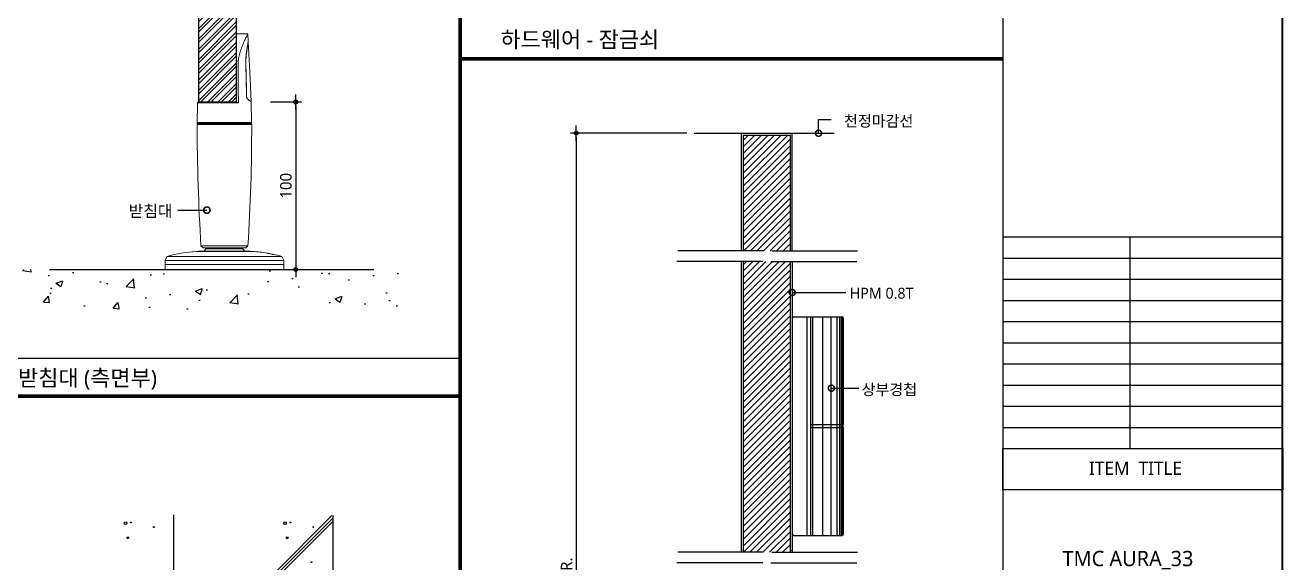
# Model space of a CAD drawing. Extents: x -256 to 8104, y -176 to 5714.
# Drawn here: x 4694 to 7984, y 2333 to 3740 of the extents above; entities that cross this region are included whole.
import ezdxf
from ezdxf.enums import TextEntityAlignment as Align

# ---------------------------------------------------------------- set-up
doc = ezdxf.new("R2010")
doc.units = 0
doc.header["$LTSCALE"] = 30
doc.linetypes.add('CEN', pattern=[62, 60, -1, 0, -1])
doc.layers.get('0').update_dxf_attribs({"linetype": 'CONTINUOUS'})
doc.layers.get('DEFPOINTS').update_dxf_attribs({"linetype": 'CONTINUOUS'})
for name, color, linetype in [('C', 2, 'CONTINUOUS'), ('curior-0Line', 252, 'CONTINUOUS'), ('DIM', 7, 'CONTINUOUS'), ('FIN', 5, 'CONTINUOUS'), ('HAT', 8, 'CONTINUOUS'), ('TIT', 3, 'CONTINUOUS'), ('문자', 3, 'CONTINUOUS'), ('부자재', 4, 'CONTINUOUS'), ('중심선', 1, 'CEN'), ('치수', 1, 'CONTINUOUS'), ('판넬', 2, 'CONTINUOUS'), ('해치', 8, 'CONTINUOUS')]:
    doc.layers.add(name, color=color, linetype=linetype)
doc.styles.add('돋움', font='malgun.ttf')
doc.dimstyles.new('10', dxfattribs={"dimscale": 10, "dimtxt": 3, "dimasz": 1, "dimexe": 1.5, "dimexo": 2, "dimgap": 1, "dimtad": 1, "dimdec": 0, "dimlunit": 6, "dimtxsty": '돋움', "dimblk": 'DIMDOT', "dimcen": -1, "dimdle": 1.5, "dimclrt": 3, "dimazin": 3, "dimtfac": 1, "dimtdec": 0, "dimtix": 1, "dimtmove": 2, "dimatfit": 3, "dimldrblk": 'DIMDOT', "dimarcsym": 0})
pattern_1 = [(45, (120803.934, -6860.011), (-8.55643, 8.55643), [])]

# ---------------------------------------------------------------- blocks, each defined once
blk = doc.blocks.new('DIMDOT')
at = {"linetype": 'Continuous'}
blk.add_line((-2, 0), (2, 0), dxfattribs=at)
for radius in [0.5, 0.25]:
    blk.add_circle((0, 0), radius, dxfattribs=at)
blk = doc.blocks.new('*D898')
at = {"layer": 'DEFPOINTS', "color": 0}
for p in [(134766.2, -3366.9), (134457.4, -5670.2), (134766.2, -5670.2)]:
    blk.add_point(p, dxfattribs=at)
at = {"layer": 'DIM', "color": 0, "lineweight": -2, "ltscale": 10}
for p, q in [((134746.2, -3366.9), (134442.4, -3366.9)), ((134457.4, -3376.9), (134457.4, -5660.2)), ((134746.2, -5670.2), (134442.4, -5670.2))]:
    blk.add_line(p, q, dxfattribs=at)
at = {"layer": 'DIM', "color": 0, "lineweight": -2, "xscale": 10, "yscale": 10, "zscale": 10}
for p, rotation in [((134457.4, -3366.9), 90), ((134457.4, -5670.2), 270)]:
    blk.add_blockref('DIMDOT', p, dxfattribs=dict(at, rotation=rotation))
at = {"layer": 'DIM', "color": 3, "insert": (134432.2, -4518.6), "char_height": 30, "attachment_point": 5, "rotation": 90, "style": '돋움'}
blk.add_mtext('VAR.', dxfattribs=at)
blk = doc.blocks.new('A$C13EB2441')
for p, q in [((0.837, 7.375), (0.837, 14.115)), ((0.837, 6.74), (0.837, 0))]:
    blk.add_line(p, q)
blk = doc.blocks.new('_DOTSMALL')
at = {"color": 0, "linetype": 'ByBlock', "const_width": 0.5}
blk.add_lwpolyline([(-0.0625, 0, 1), (0.0625, 0, 1)], format="xyb", close=True, dxfattribs=at)
blk = doc.blocks.new('A$C63EC304E')
at = {"layer": '치수', "color": 1, "xscale": 2.5, "yscale": 2.5, "zscale": 2.5, "rotation": 234.3098741996962}
blk.add_blockref('_DOTSMALL', (0.31, 0.31), dxfattribs=at)
blk = doc.blocks.new('A$C2BC9653E')
at = {"layer": '치수', "xscale": 0.3333333333333333, "yscale": 0.3333333333333333, "zscale": 0.3333333333333333}
blk.add_blockref('A$C63EC304E', (0, 0), dxfattribs=at)
blk = doc.blocks.new('A$C7FC71301')
at = {"layer": '치수', "rotation": 180}
blk.add_blockref('A$C2BC9653E', (0.208, 0.208), dxfattribs=at)
blk = doc.blocks.new('A$C4A20372B')
at = {"layer": '치수'}
blk.add_blockref('A$C7FC71301', (0, 0), dxfattribs=at)
blk = doc.blocks.new('A$C566469F5')
at = {"layer": '치수'}
blk.add_blockref('A$C4A20372B', (0, 0), dxfattribs=at)
blk = doc.blocks.new('A$C7E317CD4')
at = {"layer": '해치', "xscale": 2, "yscale": 2, "zscale": 2}
blk.add_blockref('A$C566469F5', (0, 0), dxfattribs=at)
blk = doc.blocks.new('A$C601D7F27')
at = {"layer": '치수'}
blk.add_blockref('A$C7E317CD4', (0, 0), dxfattribs=at)
blk = doc.blocks.new('A$C38802C08')
at = {"layer": '치수'}
blk.add_blockref('A$C601D7F27', (0, 0), dxfattribs=at)
blk = doc.blocks.new('*D900')
at = {"layer": 'DEFPOINTS', "color": 0}
for p in [(133637.3, -3285.3), (133580.5, -3723.5), (133723.4, -3723.5)]:
    blk.add_point(p, dxfattribs=at)
at = {"layer": 'DIM', "color": 0, "lineweight": -2, "ltscale": 10}
for p, q in [((133657.3, -3285.3), (133738.4, -3285.3)), ((133723.4, -3295.3), (133723.4, -3713.5)), ((133600.5, -3723.5), (133738.4, -3723.5))]:
    blk.add_line(p, q, dxfattribs=at)
at = {"layer": 'DIM', "color": 0, "lineweight": -2, "xscale": 10, "yscale": 10, "zscale": 10}
for p, rotation in [((133723.4, -3285.3), 90), ((133723.4, -3723.5), 270)]:
    blk.add_blockref('DIMDOT', p, dxfattribs=dict(at, rotation=rotation))
at = {"layer": 'DIM', "color": 3, "insert": (133697.8, -3504.4), "char_height": 30, "attachment_point": 5, "rotation": 90, "style": '돋움'}
blk.add_mtext('100', dxfattribs=at)
blk = doc.blocks.new('AURA_33', base_point=(128321.5, -6824.2))
at = {"layer": 'HAT'}
h = blk.add_hatch(dxfattribs=at)
h.set_pattern_fill('ANSI32', color=256, scale=2, style=0)
h.set_pattern_definition([(45, (120022.86, -7100.185), (-13.470384, 13.470384), []), (45, (120031.84, -7100.185), (-13.470384, 13.470384), [])])
h.paths.add_polyline_path([(133469.3, -3285.3), (133568.8, -3285.3), (133568.8, -2970.9), (133469.3, -2970.9)])
at = {"layer": 'HAT', "transparency": 33554687}
h = blk.add_hatch(dxfattribs=at)
h.set_pattern_fill('ANSI31', color=256, scale=3.811219)
h.set_pattern_definition(pattern_1)
h.paths.add_polyline_path([(134947.4, -3674.6), (134968.6, -3674.6), (135017.5, -3674.6), (135017.5, -3371.7), (134893.6, -3371.7), (134893.6, -3674.6)])
at = {"layer": 'HAT'}
h = blk.add_hatch(dxfattribs=at)
h.set_pattern_fill('ANSI31', color=256, scale=3.811219, style=0)
h.set_pattern_definition(pattern_1)
edge = h.paths.add_edge_path()
edge.add_line((135017.5, -3748.8), (134960.9, -3748.8))
edge.add_arc((134958.9, -3748.8), 1.99, -54.3099, 0, ccw=False)
edge.add_arc((134958.9, -3748.8), 1.99, 125.6901, 305.6901, ccw=False)
edge.add_arc((134958.9, -3748.8), 1.99, 0, 125.6901, ccw=False)
edge.add_line((134960.9, -3748.8), (135017.5, -3748.8))
edge.add_line((135017.5, -3748.8), (135017.5, -3702.3))
edge.add_line((135017.5, -3702.3), (135007.7, -3702.3))
edge.add_spline(control_points=[(135005, -3709.7), (135005.9, -3707.2), (135006.8, -3704.7), (135007.7, -3702.3)], knot_values=[0, 0, 0, 0, 0.152076, 0.152076, 0.152076, 0.152076], degree=3, periodic=0)
edge.add_line((135007.7, -3702.3), (134955.6, -3702.3))
edge.add_line((134955.6, -3702.3), (134955.6, -4463.1))
edge.add_line((134955.6, -4463.1), (135009.6, -4463.1))
edge.add_spline(control_points=[(135009.6, -4463.1), (135012.7, -4454.8), (135015.5, -4447.3), (135017.5, -4443.7)], knot_values=[0.152076, 0.152076, 0.152076, 0.152076, 0.673721, 0.673721, 0.673721, 0.673721], degree=3, periodic=0)
edge.add_spline(control_points=[(135019.8, -4463.1), (135020.3, -4453.6), (135021.3, -4439), (135018.6, -4441.8), (135017.5, -4443.7)], knot_values=[0.673721, 0.673721, 0.673721, 0.673721, 1.332503, 1.60798, 1.60798, 1.60798, 1.60798], degree=3, periodic=0)
edge.add_line((135017.5, -4443.7), (135017.5, -3748.8))
h.paths.add_polyline_path([(134955.6, -3702.3), (134893.6, -3702.3), (134893.6, -4463.1), (134955.6, -4463.1)])
at = {"layer": '해치'}
h = blk.add_hatch(dxfattribs=at)
h.set_pattern_fill('AR-CONC', color=256, style=0)
h.set_pattern_definition([(50, (131561.03, -5260.2), (182.185, -15.939), [19.05, -209.55]), (355, (131561.03, -5260.2), (-35.243, 191.057), [15.24, -167.64]), (100.451, (131576.2, -5261.52), (146.943, 175.117), [16.19, -178.09]), (46.184, (131561.03, -5209.4), (271.079, -42.042), [28.575, -314.325]), (96.636, (131583.62, -5212.9), (237.404, 247.426), [24.285, -267.135]), (351.184, (131561.03, -5209.4), (237.405, 247.425), [22.86, -251.46]), (21, (131586.43, -5222.1), (151.615, -102.2655), [19.05, -209.55]), (326, (131586.43, -5222.1), (61.802, 184.188), [15.24, -167.64]), (71.4514, (131599.06, -5230.62), (213.416, 81.923), [16.19, -178.09]), (37.5, (131561.027, -5260.195), (3.0886, 84.555), [0, -165.608, 0, -170.18, 0, -168.275]), (7.5, (131561.03, -5260.195), (66.8197, 100.1806), [0, -97.028, 0, -161.798, 0, -64.135]), (327.5, (131504.385, -5260.195), (135.5906, -5.7287), [0, -63.5, 0, -198.12, 0, -262.89]), (317.5, (131478.98, -5260.2), (148.129, 25.4265), [0, -82.55, 0, -131.572, 0, -186.69])])
h.paths.add_polyline_path([(134040.6, -3826.4), (134040.6, -3723.5), (132990.4, -3723.5), (132990.4, -3826.4)])
at = {"color": 2}
for p, q in [((134765.4, -3366.9), (135131.8, -3366.9)), ((133079.8, -3723.5), (133927.4, -3723.5))]:
    blk.add_line(p, q, dxfattribs=at)
at = {"color": 8}
blk.add_line((132768.2, -3955), (134153.5, -3955), dxfattribs=at)
blk.add_line((133821.4, -5144.1), (133821.4, -4367.3))
at = {"color": 8, "const_width": 10}
for points in [[(134153.5, -6824.2), (134153.5, -1285.8)], [(134153.5, -3172.2), (135573.1, -3172.2)], [(128368.9, -4055), (134153.5, -4055)]]:
    blk.add_lwpolyline(points, dxfattribs=at)
at = {"color": 2}
for points in [[(128320.8, -1285.8), (135573.1, -1285.8), (135573.1, -6824.2), (128320.8, -6824.2)], [(128320.8, -1285.8), (135573.1, -1285.8), (135573.1, -6824.2), (128320.8, -6824.2)], [(128320.8, -1285.8), (136302.7, -1285.8), (136302.7, -6824.2), (128320.8, -6824.2)]]:
    blk.add_lwpolyline(points, close=True, dxfattribs=at)
at = {"layer": 'C'}
for p, q in [((134893.6, -3371.7), (134893.6, -3674.6)), ((134893.6, -3371.7), (135017.5, -3371.7)), ((135017.5, -3674.6), (135017.5, -3371.7)), ((134893.6, -3702.3), (134893.6, -4463.1)), ((135017.5, -4463.1), (135017.5, -3702.3))]:
    blk.add_line(p, q, dxfattribs=at)
at = {"layer": 'curior-0Line'}
for p, q in [((135573.1, -1285.8), (135573.1, -6823.4)), ((135573.5, -3638.3), (136305.6, -3638.3)), ((135905.7, -3638.3), (135905.7, -4192)), ((135573.5, -3693.7), (136305.6, -3693.7)), ((135573.5, -3749), (136305.6, -3749)), ((135573.5, -3804.4), (136305.6, -3804.4)), ((135573.5, -3859.8), (136305.6, -3859.8)), ((135573.5, -3915.2), (136305.6, -3915.2)), ((135573.5, -3970.5), (136305.6, -3970.5)), ((135573.5, -4025.9), (136305.6, -4025.9)), ((135573.5, -4081.3), (136305.6, -4081.3)), ((135573.5, -4136.7), (136305.6, -4136.7)), ((135573.5, -4192), (136305.6, -4192))]:
    blk.add_line(p, q, dxfattribs=at)
for points in [[(136305.6, -1285.8), (135573.1, -1285.8), (135573.1, -6824.2), (136305.6, -6824.2)], [(135573.5, -4192), (136305.6, -4192), (136305.6, -4299.8), (135573.5, -4299.8)]]:
    blk.add_lwpolyline(points, close=True, dxfattribs=at)
at = {"layer": 'FIN', "color": 4, "linetype": 'Continuous', "lineweight": 15}
for p, q in [((133598.1, -3107.2), (133568.8, -3107.2)), ((133568.8, -3107.2), (133568.8, -3178.9)), ((133599.2, -3127.7), (133598.1, -3107.3)), ((133469.3, -3285.3), (133467, -3287.5)), ((133469.3, -3285.3), (133568.8, -3285.3)), ((133608.2, -3338.7), (133606.9, -3285.3)), ((133468.3, -3341.3), (133605.8, -3341.3)), ((133475.7, -3661.6), (133481.1, -3667)), ((133593, -3667), (133481.1, -3667)), ((133488.7, -3669.2), (133483.6, -3675.1)), ((133590.5, -3675.1), (133483.6, -3675.1)), ((133488.7, -3667), (133488.7, -3669.2)), ((133488.7, -3669.2), (133585.4, -3669.2)), ((133585.4, -3669.2), (133585.4, -3667)), ((133590.5, -3675.1), (133585.4, -3669.2)), ((133593, -3667), (133598.4, -3661.6)), ((133386.7, -3689.2), (133381.8, -3699.8)), ((133381.8, -3699.8), (133381.8, -3710.7)), ((133381.8, -3710.7), (133381.8, -3723.5)), ((133692.2, -3699.8), (133687.4, -3689.2)), ((133692.2, -3710.7), (133692.2, -3699.8)), ((133692.2, -3723.5), (133692.2, -3710.7)), ((133381.8, -3723.5), (133692.2, -3723.5))]:
    blk.add_line(p, q, dxfattribs=at)
at = {"layer": 'FIN', "linetype": 'Continuous', "lineweight": 15}
for p, q in [((133573, -3178.9), (133568.8, -3178.9)), ((133592.7, -3180.9), (133593, -3180.9)), ((133593.4, -3206.3), (133593.7, -3206.3)), ((133573.4, -3287.5), (133467, -3287.5)), ((133594.4, -3257.2), (133594.7, -3257.2)), ((133594.6, -3272), (133595, -3272)), ((133594.7, -3272.2), (133595, -3272.2)), ((133596.8, -3276.3), (133596.2, -3276.3)), ((133606.4, -3284.8), (133606.9, -3284.8)), ((133465.8, -3338.7), (133608.2, -3338.7)), ((133608.3, -3343.8), (133465.8, -3343.8)), ((133611.3, -3676.2), (133462.7, -3676.2)), ((133464.7, -3676.1), (133609.4, -3676.1)), ((133475.7, -3661.6), (133598.4, -3661.6)), ((133692.2, -3699.8), (133381.8, -3699.8)), ((133692.2, -3710.7), (133381.8, -3710.7)), ((133381.8, -3710.7), (133692.2, -3710.7)), ((133386.7, -3689.2), (133687.4, -3689.2)), ((133394.5, -3724.5), (133394.5, -3723.5)), ((133394.6, -3724.5), (133394.5, -3724.5)), ((133394.6, -3724.5), (133394.6, -3723.5)), ((133405.3, -3724.5), (133394.6, -3724.5)), ((133405.3, -3724.5), (133405.3, -3723.5)), ((133405.4, -3724.5), (133405.3, -3724.5)), ((133405.4, -3724.5), (133405.4, -3723.5)), ((133554.8, -3724.5), (133554.8, -3723.5)), ((133559.9, -3724.5), (133554.8, -3724.5)), ((133559.9, -3724.5), (133559.9, -3723.5)), ((133567, -3724.5), (133567, -3723.5)), ((133567.1, -3724.5), (133567.1, -3723.5)), ((133567.3, -3724.5), (133567.3, -3723.5)), ((133567.8, -3724.5), (133567.8, -3723.5)), ((133570, -3724.5), (133567.8, -3724.5)), ((133570, -3724.5), (133570, -3723.5)), ((133570.8, -3724.5), (133570, -3724.5)), ((133570.8, -3724.5), (133570.8, -3723.5)), ((133571.5, -3724.5), (133570.8, -3724.5)), ((133571.5, -3724.5), (133571.5, -3723.5)), ((133571.8, -3724.5), (133571.5, -3724.5)), ((133571.8, -3724.5), (133571.8, -3723.5)), ((133572, -3724.5), (133571.8, -3724.5)), ((133572.1, -3724.5), (133572.1, -3723.5)), ((133573.6, -3724.5), (133573.6, -3723.5)), ((133575.5, -3724.5), (133575.5, -3723.5)), ((133575.5, -3724.5), (133575.5, -3723.5)), ((133576.2, -3724.5), (133575.6, -3724.5)), ((133576.2, -3724.5), (133576.2, -3723.5)), ((133576.6, -3724.5), (133576.2, -3724.5)), ((133576.6, -3724.5), (133576.6, -3723.5)), ((133577.3, -3724.5), (133576.6, -3724.5)), ((133577.3, -3724.5), (133577.3, -3723.5)), ((133666.7, -3724.5), (133666.7, -3723.5)), ((133668.4, -3724.5), (133668.4, -3723.5)), ((133672.3, -3724.5), (133672.3, -3723.5)), ((133676.1, -3724.5), (133676.1, -3723.5)), ((133677.9, -3724.5), (133677.9, -3723.5))]:
    blk.add_line(p, q, dxfattribs=at)
at = {"layer": 'FIN', "color": 4, "linetype": 'Continuous', "lineweight": 15, "flags": 128}
for points in [[(133607, -3284.8), (133603.7, -3206.5), (133599.3, -3128.2)], [(133467, -3287.5), (133466.9, -3289.3), (133465.9, -3338.7)]]:
    blk.add_lwpolyline(points, dxfattribs=at)
at = {"layer": 'FIN', "color": 4, "linetype": 'Continuous', "lineweight": 15}
for centre, radius, start, end in [((133468.4, -3338.8), 2.54, 179.2415, 270), ((133468.3, -3343.9), 2.54, 90, 179.3579), ((138506.9, -3346.3), 5041.1, 179.9718, 183.5859), ((128781.2, -3353.1), 4827.1, 356.3354, 0.1097), ((133605.7, -3338.8), 2.54, 270, 0.7585), ((133605.8, -3343.9), 2.54, 0.6421, 90), ((133488.7, -4057), 381.6, 93.8991, 105.5006), ((133464.8, -3677.6), 1.53, 94.7479, 116.6788), ((133488.7, -3965.6), 290.5, 91.0115, 94.7479), ((133585.4, -3965.6), 290.5, 85.2521, 88.9885), ((133609.3, -3677.6), 1.53, 63.3212, 85.2521), ((133585.4, -4057), 381.6, 80.5831, 86.1009), ((133585.4, -4057), 381.6, 74.4994, 78.127)]:
    blk.add_arc(centre, radius, start, end, dxfattribs=at)
at = {"layer": 'FIN', "linetype": 'Continuous', "lineweight": 15}
for points, knots in [([(133573, -3178.9), (133573.3, -3176.5), (133573.8, -3171.7), (133575.3, -3164.5), (133577.1, -3157.5), (133579.2, -3150.5), (133581.7, -3143.7), (133584.3, -3137), (133587, -3130.5), (133589.7, -3124.5), (133592.3, -3119.1), (133594.4, -3114.6), (133596.2, -3111.1), (133597.3, -3108.8), (133598, -3107.5), (133598.1, -3107.3), (133598.1, -3107.3)], [0, 0, 0, 0, 0.0728557, 0.145726, 0.2204904, 0.2952636, 0.3731809, 0.4510923, 0.5310454, 0.610964, 0.6872809, 0.764789, 0.8294418, 0.895744, 0.9479363, 1, 1, 1, 1]), ([(133599.3, -3127.7), (133599.3, -3127.6), (133599.3, -3127.5), (133599.2, -3128.4), (133598.8, -3130.3), (133598.3, -3133), (133597.6, -3137), (133596.7, -3142.1), (133595.8, -3147.4), (133594.7, -3154.6), (133593.7, -3163), (133593, -3172.5), (133592.8, -3178), (133592.7, -3180.8)], [0, 0, 0, 0, 0.009684, 0.084411, 0.139342, 0.19575, 0.292674, 0.392034, 0.480465, 0.568929, 0.750269, 0.874667, 1, 1, 1, 1]), ([(133599.3, -3128.2), (133599.3, -3128.3), (133599.3, -3128.5), (133599, -3130), (133598.6, -3132.1), (133598.1, -3135.4), (133597.3, -3139.5), (133596.6, -3144), (133595.6, -3150.1), (133594.5, -3158.5), (133593.4, -3169.4), (133593.2, -3177), (133593, -3180.9)], [0, 0, 0, 0, 0.065081, 0.114014, 0.164283, 0.248685, 0.335215, 0.413903, 0.492623, 0.653874, 0.825661, 1, 1, 1, 1]), ([(133573.4, -3287.5), (133573.4, -3286.8), (133573.4, -3268.3), (133573.2, -3232.1), (133573.1, -3196.7), (133573, -3178.9)], [0, 0, 0, 0, 0.020119, 0.51001, 1, 1, 1, 1]), ([(133592.7, -3180.8), (133593, -3191.1), (133593.5, -3212), (133594.2, -3242.3), (133594.5, -3262.4), (133594.7, -3272)], [0, 0, 0, 0, 0.338608, 0.686805, 1, 1, 1, 1]), ([(133593, -3180.9), (133593.2, -3185.1), (133593.3, -3191.5), (133593.5, -3200), (133593.6, -3204.2), (133593.7, -3206.3)], [0, 0, 0, 0, 0.499998, 0.749999, 1, 1, 1, 1]), ([(133593.7, -3206.3), (133593.8, -3210.6), (133594, -3219), (133594.3, -3236), (133594.6, -3248.7), (133594.7, -3257.2)], [0, 0, 0, 0, 0.250195, 0.500389, 1, 1, 1, 1]), ([(133596.6, -3276.7), (133596.3, -3276.4), (133595.6, -3275.7), (133595, -3274.2), (133594.7, -3272.8), (133594.7, -3272.2), (133594.7, -3272)], [0, 0, 0, 0, 0.3337457, 0.6692692, 0.9101086, 1, 1, 1, 1]), ([(133595, -3272.2), (133595.1, -3272.6), (133595.1, -3273.6), (133595.6, -3274.8), (133596.2, -3275.7), (133596.6, -3276.1), (133596.8, -3276.3)], [0, 0, 0, 0, 0.257997, 0.515126, 0.793816, 1, 1, 1, 1]), ([(133596.6, -3276.7), (133597.9, -3277.8), (133600.5, -3279.9), (133603.7, -3282.6), (133605.7, -3284.3), (133606.7, -3285), (133607.1, -3285.4), (133606.9, -3285.3), (133606.9, -3285.3)], [0, 0, 0, 0, 0.2109513, 0.4254062, 0.683951, 0.8181289, 0.9522979, 1, 1, 1, 1]), ([(133596.8, -3276.3), (133598.3, -3277.5), (133601.3, -3280), (133604.5, -3282.7), (133606.6, -3284.5), (133606.8, -3284.7), (133606.9, -3284.8)], [0, 0, 0, 0, 0.25138, 0.508909, 0.760628, 1, 1, 1, 1]), ([(133567.3, -3724.5), (133567.2, -3724.5), (133567.1, -3724.5), (133567.1, -3724.5), (133567.1, -3724.5)], [0, 0, 0, 0, 0.557964, 1, 1, 1, 1]), ([(133567.8, -3724.5), (133567.7, -3724.5), (133567.5, -3724.5), (133567.4, -3724.5), (133567.3, -3724.5)], [0, 0, 0, 0, 0.561741, 1, 1, 1, 1]), ([(133573.6, -3724.5), (133573.3, -3724.5), (133572.8, -3724.5), (133572.3, -3724.5), (133572.1, -3724.5)], [0, 0, 0, 0, 0.560188, 1, 1, 1, 1]), ([(133575.5, -3724.5), (133575.1, -3724.5), (133574.5, -3724.5), (133573.9, -3724.5), (133573.6, -3724.5)], [0, 0, 0, 0, 0.559958, 1, 1, 1, 1]), ([(133668.4, -3724.5), (133667.8, -3724.5), (133666.8, -3724.5), (133666.7, -3724.5), (133666.7, -3724.5)], [0, 0, 0, 0, 0.558554, 1, 1, 1, 1]), ([(133669.9, -3724.5), (133669.3, -3724.5), (133668.4, -3724.5), (133667.7, -3724.5), (133667.5, -3724.5)], [0, 0, 0, 0, 0.558511, 1, 1, 1, 1]), ([(133672.3, -3724.5), (133671.5, -3724.5), (133670.1, -3724.5), (133668.9, -3724.5), (133668.4, -3724.5)], [0, 0, 0, 0, 0.559859, 1, 1, 1, 1]), ([(133676.1, -3724.5), (133675.4, -3724.5), (133674.3, -3724.5), (133672.9, -3724.5), (133672.3, -3724.5)], [0, 0, 0, 0, 0.558977, 1, 1, 1, 1]), ([(133677.9, -3724.5), (133677.8, -3724.5), (133677.6, -3724.5), (133676.6, -3724.5), (133676.1, -3724.5)], [0, 0, 0, 0, 0.559094, 1, 1, 1, 1])]:
    blk.add_open_spline(points, degree=3, knots=knots, dxfattribs=at)
at = {"layer": 'FIN', "color": 4, "linetype": 'Continuous', "lineweight": 15}
for points, knots in [([(133568.8, -3178.9), (133568.8, -3185.2), (133568.8, -3197.3), (133568.8, -3215), (133568.8, -3232.6), (133568.8, -3250.3), (133568.8, -3268), (133568.8, -3279.6), (133568.8, -3285.3)], [0, 0, 0, 0, 0.175429, 0.342116, 0.500062, 0.672632, 0.839276, 1, 1, 1, 1]), ([(133647.8, -3680.5), (133647.8, -3680.5), (133647.8, -3680.5), (133647.9, -3680.5), (133648.2, -3680.6), (133648.2, -3680.6)], [0, 0, 0, 0, 0.110152, 0.664814, 1, 1, 1, 1]), ([(133648.2, -3680.6), (133648.4, -3680.6), (133648.8, -3680.7), (133649.6, -3680.8), (133650.4, -3681), (133651.2, -3681.1), (133651.6, -3681.2), (133651.7, -3681.2)], [0, 0, 0, 0, 0.2159727, 0.4318558, 0.6498983, 0.8698049, 1, 1, 1, 1]), ([(133654.7, -3681.8), (133654.1, -3681.7), (133653.1, -3681.6), (133652.1, -3681.4), (133651.7, -3681.3)], [0, 0, 0, 0, 0.585266, 1, 1, 1, 1]), ([(133651.7, -3681.3), (133651.7, -3681.3), (133651.7, -3681.4), (133651.7, -3681.5), (133651.7, -3681.6)], [0, 0, 0, 0, 0.495973, 1, 1, 1, 1]), ([(133651.7, -3681.6), (133652.1, -3681.7), (133653.1, -3681.8), (133654.1, -3682), (133654.7, -3682.1)], [0, 0, 0, 0, 0.405872, 1, 1, 1, 1]), ([(133667, -3684.4), (133664.8, -3683.9), (133660.7, -3683.1), (133656.7, -3682.3), (133654.7, -3681.9)], [0, 0, 0, 0, 0.528575, 1, 1, 1, 1]), ([(133654.7, -3682.1), (133654.7, -3682.1), (133654.7, -3682.1), (133654.7, -3682), (133654.7, -3682)], [0, 0, 0, 0, 0.517301, 1, 1, 1, 1]), ([(133654.7, -3682), (133656.7, -3682.4), (133660.7, -3683.2), (133664.8, -3684), (133667, -3684.5)], [0, 0, 0, 0, 0.470682, 1, 1, 1, 1]), ([(133667, -3684.5), (133667, -3684.5), (133667, -3684.5), (133667, -3684.4), (133667, -3684.4)], [0, 0, 0, 0, 0.529757, 1, 1, 1, 1])]:
    blk.add_open_spline(points, degree=3, knots=knots, dxfattribs=at)
at = {"layer": 'FIN', "linetype": 'Continuous', "lineweight": 15}
for points in [[(133568.8, -3285.3), (133573.4, -3287.5)], [(133594.7, -3257.2), (133595, -3272)], [(133595, -3272), (133595, -3272.2)], [(133567.7, -3724.5), (133567.5, -3724.5)]]:
    blk.add_open_spline(points, degree=1, dxfattribs=at)
at = {"layer": 'FIN', "color": 4, "linetype": 'Continuous', "lineweight": 15}
for points in [[(133648.2, -3680.6), (133647.9, -3680.5)], [(133651.7, -3681.2), (133654.9, -3681.9)], [(133654.7, -3681.8), (133654.9, -3681.8)]]:
    blk.add_open_spline(points, degree=1, dxfattribs=at)
at = {"layer": '부자재'}
for p, q in [((135026.1, -3847.1), (135151.8, -3847.1)), ((135060.4, -3847.1), (135060.4, -4418.8)), ((135070, -3847.1), (135070, -4418.8)), ((135022.3, -3850.9), (135022.3, -4415)), ((135155.7, -3850.9), (135155.7, -4129.1)), ((135070, -4129.1), (135155.7, -4129.1)), ((135070, -4136.7), (135155.7, -4136.7)), ((135154.5, -4129.1), (135154.5, -4136.7)), ((135155.7, -4136.7), (135155.7, -4415)), ((135026.1, -4418.8), (135151.8, -4418.8))]:
    blk.add_line(p, q, dxfattribs=at)
for centre, start, end in [((135026.1, -3850.9), 90, 180), ((135151.8, -3850.9), 0, 90), ((135026.1, -4415), 180, 270), ((135151.8, -4415), 270, 0)]:
    blk.add_arc(centre, 3.81, start, end, dxfattribs=at)
at = {"layer": '중심선'}
blk.add_line((133403.7, -4365), (133403.7, -6096.9), dxfattribs=at)
at = {"layer": '치수'}
for p, q in [((135091, -3366.8), (135091, -3331.5)), ((135091, -3331.5), (135124.4, -3331.5)), ((133415, -3568.2), (133491, -3568.2)), ((135021.3, -3783.6), (135162.4, -3783.6)), ((135123.7, -4033.8), (135196.7, -4033.8))]:
    blk.add_line(p, q, dxfattribs=at)
at = {"layer": '판넬', "color": 1}
for p, q in [((134888.9, -3366.9), (134888.9, -3674.6)), ((135022.3, -3674.6), (135022.3, -3366.9)), ((134888.9, -3702.3), (134888.9, -4463.1)), ((135022.3, -3702.3), (135022.3, -4463.1)), ((134888.9, -3733), (134888.9, -4419)), ((135022.3, -3733), (135022.3, -4419))]:
    blk.add_line(p, q, dxfattribs=at)
blk.add_lwpolyline([(133469.3, -3285.3), (133568.8, -3285.3), (133568.8, -2970.9), (133469.3, -2970.9)], close=True, dxfattribs=at)
at = {"layer": '해치', "color": 3}
blk.add_line((134888.9, -3366.9), (135022.3, -3366.9), dxfattribs=at)
at = {"layer": '해치'}
for p, q in [((135075.8, -4418.8), (135075.8, -3847.1)), ((135102.4, -4418.8), (135102.4, -3847.1)), ((135124.1, -4418.8), (135124.1, -3847.1)), ((135140, -4418.8), (135140, -3847.1)), ((135147.2, -4418.8), (135147.2, -3847.1)), ((135150.8, -4418.8), (135150.8, -3847.1)), ((135153.2, -4418.8), (135153.2, -3847.1)), ((135154.7, -4418.8), (135154.7, -3847.1)), ((135155.2, -4129.1), (135155.2, -3847.1)), ((135155.5, -4129.1), (135155.5, -3847.1)), ((135155.2, -4418.8), (135155.2, -4136.7)), ((135155.5, -4418.8), (135155.5, -4136.7)), ((133665.1, -4520.4), (133818.3, -4367.3)), ((133682.8, -4520.4), (133821.4, -4381.8))]:
    blk.add_line(p, q, dxfattribs=at)
at = {"layer": '해치', "color": 2}
blk.add_line((133674, -4520.4), (133821.4, -4373), dxfattribs=at)
at = {"layer": '해치'}
for centre, radius in [((133278.5, -4386.9), 3.36), ((133292.4, -4385.3), 1.12), ((133352.4, -4397.2), 1.12), ((133695.6, -4386.9), 3.36), ((133709.5, -4385.3), 1.12), ((133769.5, -4397.2), 1.12), ((133284.1, -4425.2), 2.24), ((133701.2, -4425.2), 2.24), ((133765, -4489), 1.12)]:
    blk.add_circle(centre, radius, dxfattribs=at)
at = {"xscale": 33.34816454184198, "yscale": 33.34816454184198, "zscale": 33.34816454184198, "rotation": 270}
for p in [(134722.6, -3646.7), (134720.7, -3674.4), (134722.6, -4435.2), (134720.7, -4462.9)]:
    blk.add_blockref('A$C13EB2441', p, dxfattribs=at)
at = {"layer": '해치', "xscale": -19.0560940239097, "yscale": 19.0560940239097, "zscale": 19.0560940239097, "rotation": 180}
for p in [(135087, -3363.1), (135018.3, -3779.7), (135120.7, -4029.8)]:
    blk.add_blockref('A$C38802C08', p, dxfattribs=at)
at = {"layer": '해치', "xscale": 20, "yscale": 20, "zscale": 20}
blk.add_blockref('A$C38802C08', (133486.9, -3572.4), dxfattribs=at)
at = {"layer": 'curior-0Line', "color": 8, "insert": (135798.5, -4226.2), "char_height": 34.554, "width": 397.448, "attachment_point": 1}
blk.add_mtext('{\\fMalgun Gothic|b0|i0|c129|p50;\\C0;ITEM  TITLE}', dxfattribs=at)
at = {"layer": 'curior-0Line', "color": 3, "insert": (135729.2, -4459.4), "char_height": 40, "width": 510.128, "attachment_point": 1}
blk.add_mtext('{\\f맑은 고딕;TMC AURA_33}', dxfattribs=at)
at = {"layer": 'TIT', "style": '돋움'}
for s, p in [('하드웨어 - 잠금쇠', (134674.2, -3142.7)), ('받침대 (측면부)', (133360.6, -4028.1))]:
    blk.add_text(s, height=42, dxfattribs=at).set_placement(p, align=Align.RIGHT)
at = {"layer": '문자', "style": '돋움'}
for s, height, p in [('천정마감선', 28.9, (135248.4, -3334.7)), ('받침대', 30.34, (133343.9, -3570.1)), ('상부경첩', 28.9, (135276.3, -4037.1))]:
    blk.add_text(s, height=height, dxfattribs=at).set_placement(p, align=Align.MIDDLE)
blk.add_text('HPM 0.8T', height=28.58, dxfattribs=at).set_placement((135172.6, -3799.8))
at = {"layer": 'DIM', "ltscale": 10}
dim = blk.add_linear_dim(base=(133723.4, -3723.5), p1=(133637.3, -3285.3), p2=(133580.5, -3723.5), angle=90, text='100', dimstyle='10', dxfattribs=at)
dim.commit()
dim.dimension.update_dxf_attribs({"geometry": '*D900', "text_midpoint": (133697.8, -3504.4)})
dim = blk.add_linear_dim(base=(134457.4, -5670.2), p1=(134766.2, -3366.9), p2=(134766.2, -5670.2), angle=90, text='VAR.', dimstyle='10', override={"dimtxsty": '돋움'}, dxfattribs=at)
dim.commit()
dim.dimension.update_dxf_attribs({"geometry": '*D898', "text_midpoint": (134432.2, -4518.6)})

msp = doc.modelspace()

# ---------------------------------------------------------------- block references
msp.add_blockref('AURA_33', (0, 0))

doc.saveas('drawing.dxf')
